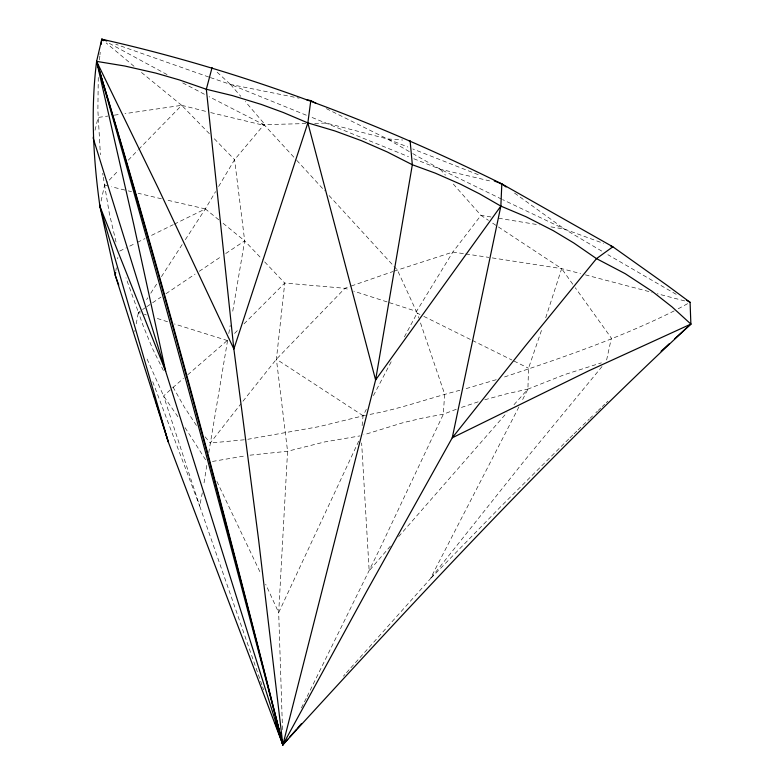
<?xml version="1.0" encoding="UTF-8"?>
<svg xmlns="http://www.w3.org/2000/svg" width="784" height="784" viewBox="0 0 784 784"><rect width="100%" height="100%" fill="white"/><g stroke="black" fill="none" stroke-linecap="round" stroke-linejoin="round"><path stroke-width="0.59" stroke-dasharray="3.92 2.94" d="M522.654 399.526L527.916 389.099L528.524 368.235L542.42 327.673M98.265 77.449L97.882 110.632L100.411 154.781M99.48 59.927L99.882 55.674M362.12 425.683L363.07 415.706L366.324 409.366M99.96 54.821L100.225 52.244M282.514 729.688L278.683 612.608L287.571 451.261L276.409 359.219L284.759 283.073L262.601 259.729M115.875 270.735L116.316 267.775M117.639 258.926L117.865 257.456M208.76 452.711L228.066 337.561M206.76 465.441L203.879 483.865M214.297 138.758L234.583 159.671L244.686 240.864L232.407 313.218M228.781 333.533L230.231 325.438M202.321 492.793L199.685 506.023L262.219 685.814M134.73 331.563L134.985 330.27M136.21 323.851L138.415 312.385L125.959 277.781M101.097 201.057L104.576 185.083L103.282 177.233M606.62 360.013L611.373 338.139L575.26 287.718M95.021 130.232L98.127 117.443L107.869 116.071M498.399 226.968L561.667 268.638L545.527 318.373M358.729 441.127L278.683 612.608L265.688 584.256M307.161 696.427L379.574 549.31L443.352 414.226L444.616 394.029L419.224 319.137M301.379 707.981L306.642 697.466M518.9 406.945L430.2 578.974L350.36 668.34M373.439 395.616L392.421 359.415M404.407 336.875L417.147 313.071L397.38 270.039L328.084 194.491M185.328 239.688L205.33 208.907L215.571 191.619M218.609 186.504L234.583 159.671L263.522 125.264L264.561 125.244L295.911 159.417M146.637 299.606L147.823 297.783M150.763 293.206L157.868 282.201M161.426 276.683L182.319 244.334M205.114 436.855L210.249 443.038L240.884 403.858M242.942 401.241L276.409 359.219L344.921 288.287L350.262 286.376M602.024 366.54L523.261 462.148L430.2 578.974L500.653 506.729L564.284 443.381M390.412 546.125L369.166 570.781L361.64 442.97M398.625 536.609L506.974 412.6M343.392 676.2L344.95 674.446M346.489 672.701L349.586 669.213M514 404.701L527.916 389.099L564.588 374.625L601.387 362.845M116.032 242.04L109.378 213.669L104.576 185.083L107.712 181.77M109.28 180.104L118.727 170.157M128.253 160.191L137.827 150.224M138.631 149.391L181.682 105.321L208.064 111.936M187.739 374.781L229.281 338.786M234.563 333.425L238.101 329.839M244 323.861L284.759 283.073L344.921 288.287L349.321 289.708M565.901 441.794L569.145 438.619M569.958 437.825L573.192 434.669M574.006 433.875L577.249 430.73M578.053 429.936L582.1 426.006M582.904 425.222L589.372 418.97M590.185 418.186L592.606 415.853M598.261 410.404L600.681 408.082M595.84 412.737L597.457 411.188M602.298 406.533L604.719 404.221M606.326 402.672L607.943 401.134M170.275 389.903L163.601 395.94L199.685 506.023L151.871 379.427M172.666 387.747L183.485 378.427M163.415 370.548L152.723 349.017L143.55 326.82L138.415 312.385L140.924 310.68M142.6 309.543L145.109 307.838M146.775 306.711L151.792 303.31M152.635 302.742L160.985 297.097M165.983 293.716L195.098 274.086M199.244 271.293L221.598 256.299M225.723 253.536L244.686 240.864L261.758 258.847M687.637 303.673L677.895 308.965M674.22 310.885C619.154 338.345 560.756 358.239 502.485 377.623M119.658 251.125L126.44 247.773M129.732 246.137L135.211 243.432M137.396 242.354L145.04 238.581M151.567 235.357L173.215 224.694M174.293 224.155L205.33 208.907L220.588 221.274M456.268 409.277L443.352 414.226L423.105 417.96L402.898 422.733L363.786 434.816M351.33 285.993L392.911 271.548M461.443 407.415L479.583 401.369M394.029 271.176L452.838 252.076L464.716 253.8M496.233 379.691L464.99 388.942M484.777 399.781L506.297 393.901L527.916 389.099M365.618 415.216L319.127 426.623L247.813 439.285M459.885 390.285C429.25 398.125 399.438 409.248 368.176 414.716M212.435 461.443L245.96 455.739M209.397 133.721L181.682 105.321L124.979 113.641M114.317 115.16L119.658 114.405M249.969 455.181L287.571 451.261L324.556 441.96L360.032 435.894M244.304 439.775L210.249 443.038M306.005 123.568L265.061 124.636L262.434 124.019L209.093 96.697M314.678 123.353L326.291 123.078L387.374 138.925L407.837 147M326.379 108.633L387.374 138.925L402.76 140.032M465.804 253.967L488.912 257.397M492.244 257.897L561.667 268.638L580.581 273.596M491 216.982L480.974 215.355L451.996 182.554M498.595 218.226L539.363 224.939M550.985 226.87L564.578 229.134L603.484 243.373M210.396 77.577L230.457 84.427L299.194 98.176M205.33 208.907L165.571 199.763M413.785 158.75L440.216 169.207L489.579 180.879M161.426 198.793L138.102 193.246M128.243 190.865L131.555 191.668M124.93 190.071L111.446 186.768M210.661 112.582L263.522 125.264L262.434 124.019L264.561 125.244L265.061 124.636L245.265 101.499M104.576 185.083L109.152 186.21M684.706 300.919L657.276 293.755M585.374 274.861L652.092 292.393M227.517 340.579L174.401 323.949M167.59 321.773L156.075 318.079M387.09 301.909L353.721 291.138M389.334 302.634L416.51 311.385L452.838 252.076L480.974 215.355L488.432 220.333M144.354 314.306L146.314 314.933M138.415 312.385L140.395 313.022M208.828 77.038L115.748 44.237M478.269 174.714L412.776 148.95M312.071 117.482L408.484 156.633M306.309 115.209L230.457 84.427L215.747 70.932M601.73 251.086L564.578 229.134L502.613 199.616M501.642 199.146L440.216 169.207L412.658 153.527M423.801 316.373L471.468 339.991M472.468 340.481L511.923 360.013M513.981 361.032L528.524 368.235M419.999 314.492L417.147 313.071L418.881 318.128M204.428 94.276L181.898 82.457M167.061 74.588L107.663 42.444M676.2 294.343L607.874 254.682M409.346 151.626L387.374 138.925M363.07 415.706L276.409 359.219M495.9 225.312L490.921 221.99M514.52 193.05L564.578 229.134M181.682 105.321L139.679 71.001M223.077 223.293L244.686 240.864M134.044 66.326L106.193 42.953M296.734 160.318L324.782 190.894M440.216 169.207L445.479 175.185M230.457 84.427L240.825 96.363M572.79 284.249L561.667 268.638M196.48 425.496L184.367 407.131L171.98 385.199M177.87 416.725L163.601 395.94L145.991 356.612M185.044 427.603L205.79 460.11M216.884 481.396L260.719 573.467M262.571 686.833L263.64 689.881M102.684 173.254L102.978 175.253"/><path stroke-width="1.18" d="M276.811 727.503L282.877 744.8L366.736 591.234L452.25 437.805L500.858 206.104L501.819 183.907C374.438 120.814 240.619 70.354 101.783 39.2L96.608 61.377C90.572 109.652 93.169 158.388 99.931 206.437L115.209 275.184L168.256 441.882L282.877 744.8C414.667 600.593 547.644 457.092 690.88 324.086L690.077 302.31L667.684 285.748L612.863 246.793L501.819 183.907L494.263 180.957M101.116 44.453L101.783 39.2L106.8 41.013M287.777 739.234L282.877 744.8L258.622 539.931L233.867 349.017L307.857 122.902L310.797 100.617L306.564 99.715M115.65 272.215L115.209 275.184L118.737 285.072M160.544 416.833L168.256 441.882L99.931 206.437L100.225 205.094M93.463 136.7L93.149 137.994L165.679 371.293L282.877 744.8L283.896 742.781M674.779 338.688L690.88 324.086L672.104 306.965L652.239 291.383L625.191 273.675L596.497 258.632L573.819 243.001L553.298 230.672L525.986 216.717L500.858 206.104L479.524 193.834L460.424 184.152L435.267 173.137L412.335 164.738L387.139 151.91L361.355 140.65L334.925 130.957L307.857 122.902L283.21 112.465L261.258 104.419L232.446 95.609L206.329 89.268L179.546 79.978L155.761 73.098L124.666 65.993L96.608 61.377C161.876 288.306 223.597 516.244 282.877 744.8L375.605 379.966L412.335 164.738L410.101 140.679L408.611 140.542M212.082 67.532L206.329 89.268L233.867 349.017L158.309 188.336L96.608 61.377L133.76 224.508L165.679 371.293L99.931 206.437M500.858 206.104L375.605 379.966L307.857 122.902M289.864 736.862L296.685 729.1M297.499 728.179L301.526 723.603M661.088 351.242L669.144 343.843M690.88 324.086L588.804 370.783L452.25 437.805L525.388 345.862L596.497 258.632L612.863 246.793L610.765 246.029M499.761 183.387L501.819 183.907L506.101 186.984M310.797 100.617L316.06 103.331M103.743 40.278L101.783 39.2L103.547 40.699M686.363 300.184L690.077 302.31M275.321 723.24L276.438 726.435M153.703 394.675L154.781 398.154M155.859 401.653L158.045 408.738M158.319 409.64L158.878 411.424M159.152 412.315L160.259 415.922M282.877 744.8C224.861 515.911 164.542 287.542 96.608 61.377C165.375 287.297 225.341 515.794 282.877 744.8L281.583 739.635"/></g></svg>
